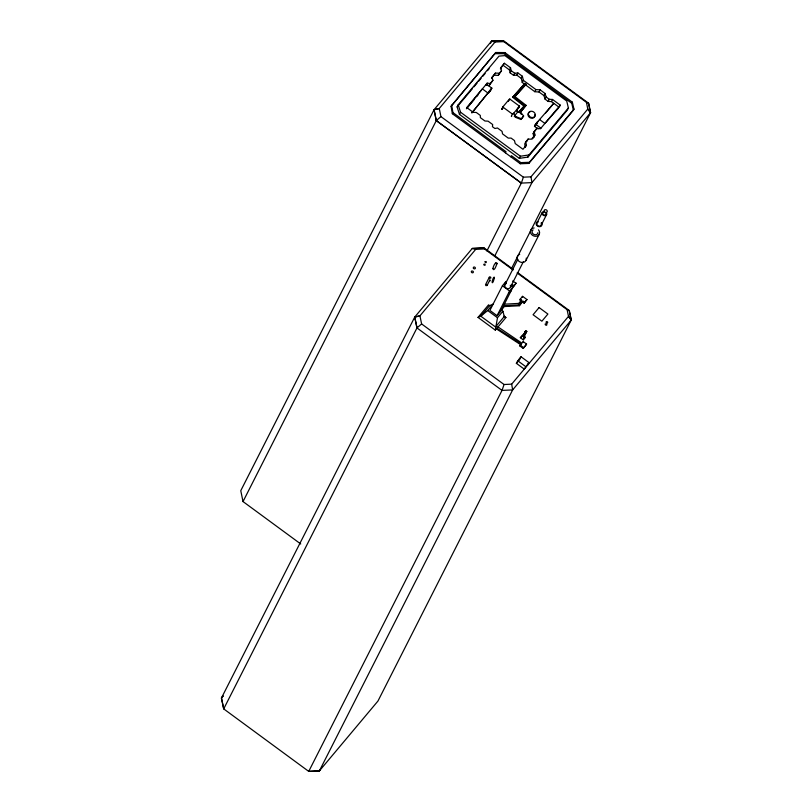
<?xml version="1.0" encoding="UTF-8"?>
<svg xmlns="http://www.w3.org/2000/svg" width="812" height="812" viewBox="0 0 812 812"><rect width="100%" height="100%" fill="white"/><g stroke="black" fill="none" stroke-linecap="round" stroke-linejoin="round"><path stroke-width="1.22" d="M478.024 317.411L480.785 316.172L487.697 310.529L493.128 304.053L489.575 305.688L488.58 304.825L478.024 317.411L495.33 330.129L497.482 317.715L502.912 311.24L500.953 309.808M523.324 339.893L523.902 336.615L526.815 331.418L525.8 330.667L522.887 335.863L520.34 337.701L523.324 339.893L525.364 337.467L523.578 335.041L522.37 335.275L520.34 337.701M489.281 277.247L489.809 278.303L490.905 277.958L490.58 277.024L489.382 277.085L485.515 284.667L485.85 285.601L487.048 285.54L489.829 280.079M487.149 285.377L486.814 284.444M492.803 268.823C494.295 272.385 496.711 264.022 497.137 263.281C495.117 260.317 491.91 270.122 493.351 268.467M495.756 263.017L496.193 263.9L497.117 263.616M486.916 250.918L521.345 183.076L523.375 177.189L530.977 176.833L587.807 109.062L586.426 102.332L503.785 41.615L503.379 40.6L491.554 41.138L434.055 109.721L240.768 490.702L243.021 501.572L300.724 543.969M517.122 272.933L567.111 309.666L568.491 316.386L511.661 384.157L504.059 384.512L502.029 390.399L308.733 771.4L223.706 708.896L221.443 698.026L414.739 317.056L472.249 248.472L484.064 247.924L513.478 269.543M243.021 501.572L436.298 120.592L440.936 116.613L439.262 108.503L495.015 42.031L503.785 41.615M451.066 106.311L495.807 52.506L504.871 52.587L572.328 102.15L573.982 109.123L573.404 110.259L528.805 163.435L520.269 163.75L452.355 113.721L451.066 106.311L495.807 52.506M452.355 113.721L452.934 112.574L451.645 105.174M457.115 106.91L458.201 104.768L498.984 56.129L504.912 55.612L566.715 101.023L568.39 107.986L567.304 110.127L527.932 157.081L519.345 158.37L459.47 114.38L457.115 106.91L472.31 88.792M490.428 43.412L491.564 41.148L503.379 40.6L588.578 103.205L590.557 112.746L531.962 182.578L494.701 256.074M459.47 114.38L460.556 112.239L458.201 104.768M486.104 85.29L487.19 83.149L490.245 83.494L492.925 80.297L491.96 77.241L495.421 73.11L499.4 73.212L501.511 70.685L500.75 67.619L504.384 63.275L510.525 67.782L511.235 70.715L514.676 73.242L517.924 72.989L522.37 76.257L523.354 80.327L535.92 89.564L540.163 89.888L545.055 93.481L546.161 97.004L549.277 99.297L552.525 99.46L560.26 105.144L559.174 107.285L551.439 101.601L548.181 101.439L545.075 99.145L543.969 95.623L539.077 92.03L534.834 91.705L525.597 84.915L525.983 84.164L524.877 83.362L512.636 97.257L524.146 106.27L518.827 112.107M495.229 53.653L504.293 53.734L504.871 52.587M491.564 78.551L495.421 73.11M487.119 85.402L489.159 85.636L490.245 83.494M492.925 80.297L489.159 85.636M489.331 91.147C485.982 97.338 493.777 84.621 490.225 90.914L491.321 88.924M489.494 91.157L488.57 93.116M490.438 90.081L489.494 91.939M494.335 75.252L498.314 75.354L499.4 73.212M500.385 68.888L504.384 63.275M486.378 84.123L491.879 88.163L471.924 112.807M501.511 70.685L498.314 75.354M512.636 97.257L524.501 84.113L522.268 82.469L521.284 78.399L516.838 75.14L513.59 75.384L510.149 72.857L509.439 69.923L510.525 67.782M510.149 72.857L511.235 70.715M513.59 75.384L514.676 73.242M516.838 75.14L517.924 72.989M501.674 109.194L503.024 106.717L502.273 109.163L501.674 109.194L502.273 109.163M502.029 109.458L503.379 106.981M508.231 101.368L509.946 99.155M521.284 78.399L522.37 76.257M525.983 84.164L514.372 97.196L525.597 84.915M522.268 82.469L523.354 80.327M524.501 84.113L524.877 83.362M511.296 116.258L512.646 113.781M517.853 108.443L518.452 108.412L517.853 108.443L519.203 105.956L519.315 106.514M518.208 108.706L519.558 106.22L509.581 98.891L502.78 107.001L512.758 114.34L519.558 106.22M514.747 96.445L526.085 105.337L520.492 112.015L523.618 116.014L520.969 119.476L515.823 117.446L516.199 116.705L514.656 115.568L513.864 113.01M521.365 114.36L520.116 112.766L520.492 112.015M526.085 105.337L520.116 112.766M534.834 91.705L535.92 89.564M520.969 119.476L523.618 116.014M505.419 152.818L506.008 151.671L452.934 112.574M513.032 269.939L484.47 248.949L475.7 249.355L419.946 315.838L421.611 323.937L416.982 327.916L223.706 708.896L221.453 698.026L223.067 696.087L221.453 698.026M539.077 92.03L540.163 89.888M510.86 156.817L511.438 155.681L520.847 162.613L529.383 162.298L573.982 109.123M543.969 95.623L545.055 93.481M545.075 99.145L546.161 97.004M525.841 141.755L524.755 143.897L525.202 147.439L526.288 145.297L525.841 141.755L528.115 139.055L531.454 139.207L534.946 135.046L534.235 131.453L536.935 128.225L540.406 128.814L560.26 105.144M545.674 112.939L553.754 103.307L535.534 124.185L534.448 126.327L538.062 128.986M527.029 141.197L528.115 139.055M535.859 123.759L535.017 125.799L535.829 123.769M535.849 124.662L536.894 122.673L535.991 124.561M536.742 123.546L537.747 121.485L536.722 123.454M519.345 158.37L520.431 156.229L529.018 154.94L568.39 107.986M548.181 101.439L549.277 99.297M532.459 138.852L533.86 137.187L533.149 133.594L534.235 131.453M536.935 128.225L533.149 133.594M551.439 101.601L552.525 99.46M520.269 163.75L520.847 162.613M533.86 137.187L534.946 135.046M527.932 157.081L529.018 154.94M528.805 163.435L529.383 162.298M573.404 110.259L571.749 103.297L572.328 102.15M504.353 284.779L506.059 281.409L502.425 285.743L489.91 310.417L497.066 315.685L500.699 311.341L513.214 286.666L511.428 285.357M511.408 268.752L590.537 112.726L588.578 103.205L586.426 102.332M504.902 284.809L517.843 259.312M536.884 223.097L542.193 212.632M541.299 225.025L546.608 214.561M510.413 287.225L523.354 261.718M513.539 286.534L513.935 285.743L512.585 284.758L512.189 285.54L513.539 286.534L516.087 283.185L512.636 280.993M497.066 315.685L509.581 291.011L513.214 286.666M526.095 260.205L539.361 234.039M510.393 291.965L510.799 291.183L509.124 292.99M501.349 310.011L504.668 305.728L519.69 304.936L522.867 301.15L524.562 302.399L524.146 303.231L522.441 301.983L522.867 301.15M495.33 330.129L496.792 328.089L521.223 344.004L519.853 345.953L523.182 348.399L526.166 344.846L526.562 344.055L523.232 341.608L521.943 343.151L497.847 326.83L497.451 327.612L505.896 317.543L503.978 316.132M520.198 299.192L519.781 300.024L521.091 300.988L518.391 304.226L521.517 300.156L520.198 299.192L522.593 296.339L526.958 299.547L524.146 303.231M522.167 297.172L522.593 296.339M521.091 300.988L521.517 300.156M504.252 306.56L519.264 305.769L519.69 304.936M525.8 330.667L522.887 335.863L523.902 336.615L526.815 331.418M519.853 345.953L521.223 344.004M522.837 342.4L523.232 341.608M523.182 348.399L526.562 344.055M528.916 362.558L524.268 369.135L516.361 363.329L521.02 356.752L528.916 362.558L527.587 365.167M516.868 362.72L517.944 360.741M517.975 361.37L518.919 359.503M518.98 360.284L519.964 358.173L517.853 360.802M519.69 359.361L521.02 356.752M567.111 309.666L569.263 310.529L571.222 320.06L377.956 701.05L319.38 770.903L308.743 771.38L319.38 770.903L512.646 389.912L571.242 320.07L569.263 310.529L517.528 272.527M319.38 770.903L319.766 770.172M471.904 112.797L491.879 88.163M473.903 86.884L477.101 83.068M478.704 81.159L481.1 78.297M482.704 76.389L485.099 73.537M487.504 70.674L489.098 68.766M487.19 83.149L466.727 107.549L473.132 112.259L476.319 112.492L480.318 115.436L480.369 117.659L484.926 120.998L488.103 121.181L492.691 124.551L492.427 126.682L494.884 128.489L497.482 128.002L502.07 131.371L502.547 133.899L508.261 138.111L511.093 138.091L514.463 140.567L515.224 143.572L522.969 149.266L526.288 145.297M474.238 99.429L466.423 108.757L482.369 88.894L487.87 92.944M476.593 96.638L478.156 94.771M511.651 116.522L511.54 115.974M517.051 109.224L517.833 111.772L514.28 116.319L515.823 117.446M535.91 123.83L537.899 121.597M535.808 124.632L536.935 123.505L535.067 125.728M521.345 183.076L436.298 120.592L434.055 109.721L439.262 108.503L434.065 109.732L436.288 120.612L521.324 183.096L531.982 182.599L530.977 176.833M416.982 327.916L414.739 317.045L419.946 315.838L414.749 317.056L416.972 327.936L502.029 390.399L512.666 389.922L511.661 384.157M489.575 305.688L480.785 316.172L495.503 326.982L504.293 316.507L502.912 311.24M510.961 286.697L512.585 284.758M513.935 285.743L516.087 283.185M501.755 309.199L504.668 305.728M519.264 305.769L522.441 301.983M524.562 302.399L526.958 299.547M516.361 363.329L517.691 361.736M558.331 108.24L544.903 123.454L539.483 119.465M484.348 264.012C482.318 264.742 485.982 266.316 485.068 264.326M503.623 304.226L518.807 303.394M546.1 323.663C543.329 323.866 547.268 326.871 546.882 324.242M491.554 41.138L495.015 42.031M475.7 249.355L472.239 248.472L484.064 247.934L484.47 248.949M516.199 116.705L521.345 118.725M504.293 316.507L505.896 317.543M496.386 328.87L520.827 344.795M504.293 53.734L571.749 103.297M503.298 65.417L509.439 69.923M535.534 124.185L540.954 128.164M517.833 111.772L516.706 110.939L518.442 112.188L524.532 105.519L513.011 96.506M460.556 112.239L520.431 156.229M440.936 116.613L523.375 177.189M502.425 285.743L509.581 291.011M525.1 331.499L526.115 332.24M522.37 335.275L525.364 337.467M487.697 310.529L497.482 317.715M520.248 345.171L523.578 347.617M517.691 360.721L525.587 366.527M421.611 323.937L504.059 384.512M522.877 103.865L524.765 105.347M590.557 112.746L587.807 109.062L590.537 112.726M489.859 279.876L490.062 280.891M472.929 271.188A1.056 0.893 26.9 0 1 473.02 272.659A1.056 0.893 26.9 0 1 471.427 272.162A1.056 0.893 26.9 0 1 472.158 270.944M510.291 285.205A3.004 2.537 26.9 0 1 507.439 288.605A3.004 2.537 26.9 0 1 505.247 284.241M505.754 283.794A3.004 2.537 26.9 0 1 506.394 283.5M526.267 258.084A4.77 4.03 26.9 0 1 522.979 262.438A4.77 4.03 26.9 0 1 517.396 259.231A4.77 4.03 26.9 0 1 519.721 254.308M538.498 229.857A4.77 4.03 26.9 0 1 537.361 235.987A4.77 4.03 26.9 0 1 530.672 233.074A4.77 4.03 26.9 0 1 534.134 227.949M537.909 232.689A3.004 2.537 26.9 0 1 533.677 234.313A3.004 2.537 26.9 0 1 533.088 229.918M541.31 222.63A3.004 2.537 26.9 0 1 540.792 226.396A3.004 2.537 26.9 0 1 536.58 225.086A3.004 2.537 26.9 0 1 537.828 221.544M541.198 223.412A2.406 2.03 26.9 0 1 540.102 226.071A2.406 2.03 26.9 0 1 536.986 224.711A2.406 2.03 26.9 0 1 538.082 222.052M546.171 212.45A2.406 2.03 26.9 0 1 545.765 215.464A2.406 2.03 26.9 0 1 542.396 214.419A2.406 2.03 26.9 0 1 543.39 211.587M543.969 211.485A2.406 2.03 26.9 0 1 544.578 211.526M545.837 213.15A1.634 1.38 26.9 0 1 545.085 214.967A1.634 1.38 26.9 0 1 542.974 214.033A1.634 1.38 26.9 0 1 543.715 212.226M534.864 114.705A3.603 3.045 26.9 0 1 532.631 118.166A3.603 3.045 26.9 0 1 528.287 115.964A3.603 3.045 26.9 0 1 529.759 112.117M485.089 261.789C485.769 264.56 487.525 260.388 485.089 261.789M546.171 322.07C547.024 325.531 549.206 320.314 546.171 322.07M494.325 278.293L493.28 281.561A2.893 0.518 -66.9 0 1 492.234 282.576A2.893 0.782 -68.2 0 1 492.63 279.927A2.893 0.802 -74 0 1 493.929 277.278A2.893 0.548 -76.1 0 1 494.325 278.293M539.087 307.575L533.078 314.741L541.888 321.207L547.897 314.051L539.087 307.575M571.242 320.07L568.491 316.386L571.222 320.06M473.416 268.234A1.056 0.893 26.9 0 0 475.193 268.569A1.056 0.893 26.9 0 0 474.421 267.036A1.056 0.893 26.9 0 0 473.416 268.234M544.243 211.526A1.634 1.38 26.9 0 0 546.983 212.054A1.634 1.38 26.9 0 0 545.796 209.679A1.634 1.38 26.9 0 0 544.243 211.526M528.764 115.548A3.603 3.045 26.9 0 0 534.824 116.36A3.603 3.045 26.9 0 0 531.86 111.254A3.603 3.045 26.9 0 0 528.764 115.548"/></g></svg>
